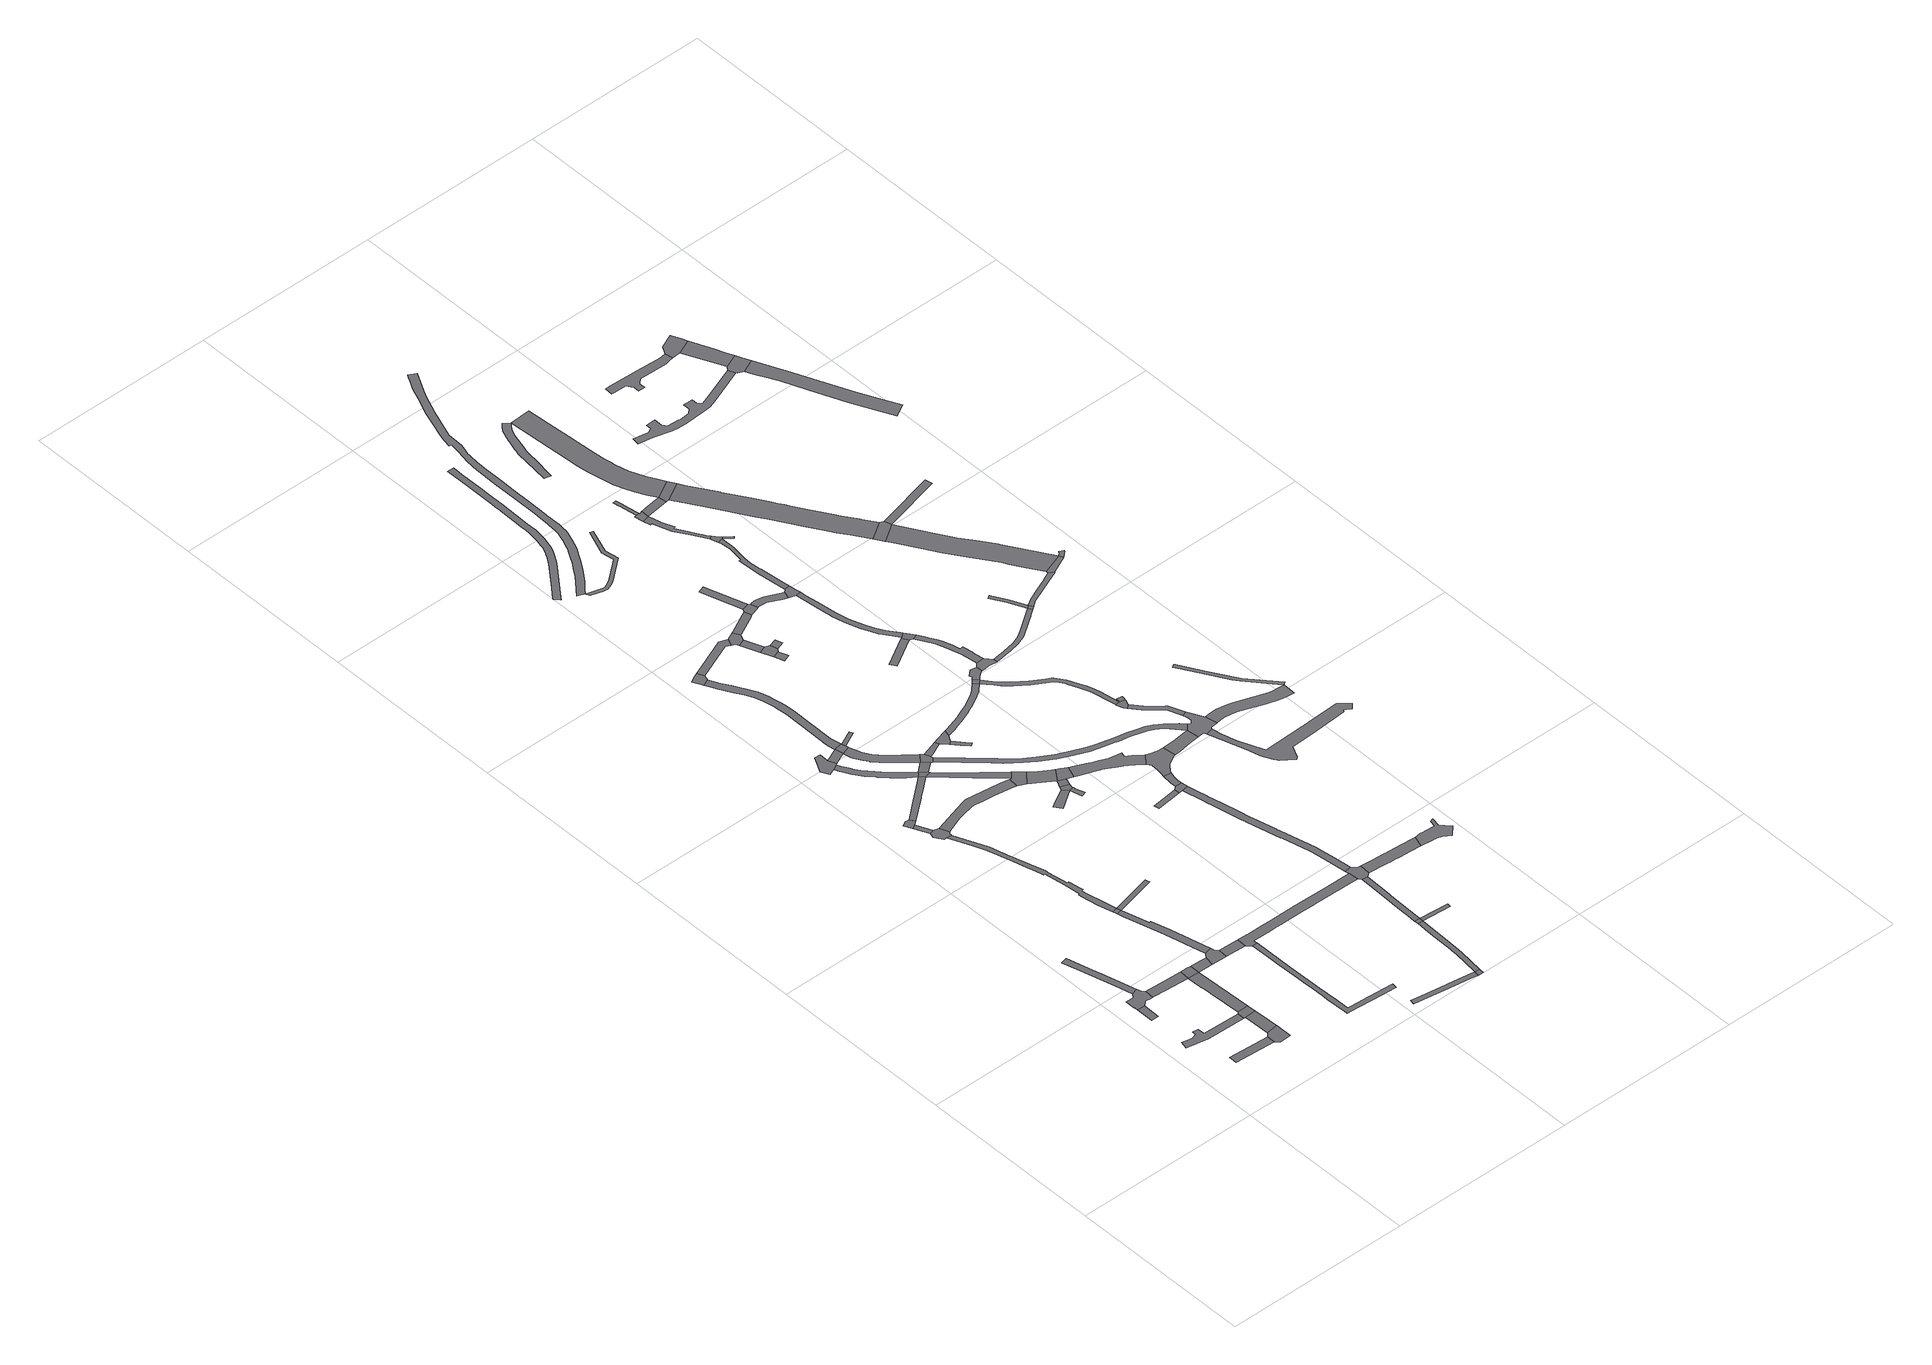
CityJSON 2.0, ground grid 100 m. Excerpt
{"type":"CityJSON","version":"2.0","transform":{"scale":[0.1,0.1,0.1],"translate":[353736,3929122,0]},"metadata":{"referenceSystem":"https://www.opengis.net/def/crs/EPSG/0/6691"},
"CityObjects":{
"road1":{"type":"Road","geometry":[{"type":"MultiSurface","lod":"1","boundaries":[[[0,1,2,3]]]}]},
"road2":{"type":"Road","attributes":{"RoadStructureAttribute.sectionType":"1"},"geometry":[{"type":"MultiSurface","lod":"1","boundaries":[[[4,5,6,7]]]}]},
"road3":{"type":"Road","attributes":{"RoadStructureAttribute.sectionType":"1"},"geometry":[{"type":"MultiSurface","lod":"1","boundaries":[[[8,9,10,11,12,13,14,15,16,17,18]]]}]},
"road4":{"type":"Road","geometry":[{"type":"MultiSurface","lod":"1","boundaries":[[[2,19,20,21,22,23,24,25,26,27,28,29,30,31,32,3]]]}]},
"road5":{"type":"Road","attributes":{"RoadStructureAttribute.sectionType":"1"},"geometry":[{"type":"MultiSurface","lod":"1","boundaries":[[[25,33,34,35,36,37,38,39,26]]]}]},
"road6":{"type":"Road","geometry":[{"type":"MultiSurface","lod":"1","boundaries":[[[6,40,41,42,43,7]]]}]},
"road7":{"type":"Road","attributes":{"RoadStructureAttribute.sectionType":"1"},"geometry":[{"type":"MultiSurface","lod":"1","boundaries":[[[44,45,23,22,46,47,48]]]}]},
"road8":{"type":"Road","attributes":{"RoadStructureAttribute.sectionType":"1"},"geometry":[{"type":"MultiSurface","lod":"1","boundaries":[[[43,42,49,50,51,52]]]}]},
"road9":{"type":"Road","geometry":[{"type":"MultiSurface","lod":"1","boundaries":[[[51,53,54,8,18,52]]]}]},
"road10":{"type":"Road","attributes":{"RoadStructureAttribute.sectionType":"1"},"geometry":[{"type":"MultiSurface","lod":"1","boundaries":[[[48,55,56,57,58,54,53,59]]]}]},
"road11":{"type":"Road","geometry":[{"type":"MultiSurface","lod":"1","boundaries":[[[48,59,60,61,44]]]}]},
"road12":{"type":"Road","attributes":{"RoadStructureAttribute.sectionType":"1"},"geometry":[{"type":"MultiSurface","lod":"1","boundaries":[[[62,63,64,60,59]]]}]},
"road13":{"type":"Road","geometry":[{"type":"MultiSurface","lod":"1","boundaries":[[[65,66,67,68,63,62,69,70]]]}]},
"road14":{"type":"Road","attributes":{"RoadStructureAttribute.sectionType":"1"},"geometry":[{"type":"MultiSurface","lod":"1","boundaries":[[[71,72,73,68,67,74,75,76,77,78]]]}]},
"road15":{"type":"Road","geometry":[{"type":"MultiSurface","lod":"1","boundaries":[[[79,80,71,78]]]}]},
"road16":{"type":"Road","geometry":[{"type":"MultiSurface","lod":"1","boundaries":[[[81,82,83,84,85,86,87]]]}]},
"road17":{"type":"Road","attributes":{"RoadStructureAttribute.sectionType":"1"},"geometry":[{"type":"MultiSurface","lod":"1","boundaries":[[[86,85,88,89,90]]]}]},
"road18":{"type":"Road","attributes":{"RoadStructureAttribute.sectionType":"1"},"geometry":[{"type":"MultiSurface","lod":"1","boundaries":[[[91,92,93,94,95,96,97,98,99,100,101,102,103,104,105,106,107,80,79,108,109,110,111,112,113,114,115,116,117,118,119,120,121,122,123,124,125,126,127,128]]]}]},
"road19":{"type":"Road","geometry":[{"type":"MultiSurface","lod":"1","boundaries":[[[128,127,129,130,131,132,133,90,89,134,135]]]}]},
"road20":{"type":"Road","geometry":[{"type":"MultiSurface","lod":"1","boundaries":[[[136,137,138,65,70]]]}]},
"road21":{"type":"Road","geometry":[{"type":"MultiSurface","lod":"1","boundaries":[[[139,140,79,78]]]}]},
"road22":{"type":"Road","geometry":[{"type":"MultiSurface","lod":"1","boundaries":[[[141,142,143,144,145,146,147,148,149,150]]]}]},
"road23":{"type":"Road","attributes":{"RoadStructureAttribute.sectionType":"1"},"geometry":[{"type":"MultiSurface","lod":"1","boundaries":[[[151,152,153,154,155,156,157,158,159,160,161,162,163,164,165,166,167,168,169,170,171,172,173]]]}]},
"road24":{"type":"Road","attributes":{"RoadStructureAttribute.sectionType":"1"},"geometry":[{"type":"MultiSurface","lod":"1","boundaries":[[[150,149,174,175]]]}]},
"road25":{"type":"Road","attributes":{"RoadStructureAttribute.sectionType":"1"},"geometry":[{"type":"MultiSurface","lod":"1","boundaries":[[[176,177,178,179,180,181,182,183,184,185,186,187,188,147,146,189,190,191,192,193,194,195,196,197,198,199,200,201]]]}]},
"road26":{"type":"Road","attributes":{"RoadStructureAttribute.sectionType":"1"},"geometry":[{"type":"MultiSurface","lod":"1","boundaries":[[[202,203,204,205,206,207,208,209,210,211,212,213,214,215,216,217,218,133,132]]]}]},
"road27":{"type":"Road","geometry":[{"type":"MultiSurface","lod":"1","boundaries":[[[219,220,221,222,175,174,223]]]}]},
"road28":{"type":"Road","attributes":{"RoadStructureAttribute.sectionType":"1"},"geometry":[{"type":"MultiSurface","lod":"1","boundaries":[[[224,225,226,227,228,201,229,230,231,232,233,81,87,234,235,236,228,237,238,239]]]}]},
"road29":{"type":"Road","attributes":{"RoadStructureAttribute.sectionType":"1"},"geometry":[{"type":"MultiSurface","lod":"1","boundaries":[[[240,241,242,243,244,245,246,247,248,249,250]]]}]},
"road30":{"type":"Road","attributes":{"RoadStructureAttribute.sectionType":"1"},"geometry":[{"type":"MultiSurface","lod":"1","boundaries":[[[222,251,252,253,254,255,256,257,258,259,260,261,262,263,264,265,266,267,268,269,270,271,272,273,274,275,276,277,278,175]]]}]},
"road31":{"type":"Road","geometry":[{"type":"MultiSurface","lod":"1","boundaries":[[[176,201,228,227,279,280,281]]]}]},
"road32":{"type":"Road","attributes":{"RoadStructureAttribute.sectionType":"1"},"geometry":[{"type":"MultiSurface","lod":"1","boundaries":[[[282,283,284,285,286,287,288,289,290,291,292,293,294,295,296,297,298,299,300,223,174]]]}]},
"road33":{"type":"Road","geometry":[{"type":"MultiSurface","lod":"1","boundaries":[[[263,301,302,303,304,305,306,264]]]}]},
"road34":{"type":"Road","geometry":[{"type":"MultiSurface","lod":"1","boundaries":[[[220,307,308,221]]]}]},
"road35":{"type":"Road","attributes":{"RoadStructureAttribute.sectionType":"1"},"geometry":[{"type":"MultiSurface","lod":"1","boundaries":[[[309,292,176,281]]]}]},
"road36":{"type":"Road","attributes":{"RoadStructureAttribute.sectionType":"1"},"geometry":[{"type":"MultiSurface","lod":"1","boundaries":[[[310,311,312,313,314,315,316,317,318,137,136,151,173,319,320,321,322,323,324,325,326,327]]]}]},
"road37":{"type":"Road","geometry":[{"type":"MultiSurface","lod":"1","boundaries":[[[328,293,292,309,329,330,331,332,333]]]}]},
"road38":{"type":"Road","geometry":[{"type":"MultiSurface","lod":"1","boundaries":[[[249,334,335,250]]]}]},
"road39":{"type":"Road","attributes":{"RoadStructureAttribute.sectionType":"1"},"geometry":[{"type":"MultiSurface","lod":"1","boundaries":[[[336,337,338,328,333]]]}]},
"road40":{"type":"Road","attributes":{"RoadStructureAttribute.sectionType":"1"},"geometry":[{"type":"MultiSurface","lod":"1","boundaries":[[[339,340,341,342,302,301,343,344]]]}]},
"road41":{"type":"Road","geometry":[{"type":"MultiSurface","lod":"1","boundaries":[[[345,346,347,348,349,350,351,352,348,353]]]}]},
"road42":{"type":"Road","geometry":[{"type":"MultiSurface","lod":"1","boundaries":[[[238,213,212,354,355,356,239]]]}]},
"road43":{"type":"Road","geometry":[{"type":"MultiSurface","lod":"1","boundaries":[[[357,338,337,358,359,360,361]]]}]},
"road44":{"type":"Road","geometry":[{"type":"MultiSurface","lod":"1","boundaries":[[[348,352,362,363,364,353]]]}]},
"road45":{"type":"Road","attributes":{"RoadStructureAttribute.sectionType":"1"},"geometry":[{"type":"MultiSurface","lod":"1","boundaries":[[[365,366,367,368,356,355,369,370]]]}]},
"road46":{"type":"Road","geometry":[{"type":"MultiSurface","lod":"1","boundaries":[[[371,372,373,374,359,358]]]}]},
"road47":{"type":"Road","geometry":[{"type":"MultiSurface","lod":"1","boundaries":[[[375,370,364,363]]]}]},
"road48":{"type":"Road","geometry":[{"type":"MultiSurface","lod":"1","boundaries":[[[376,377,378,379]]]}]},
"road49":{"type":"Road","attributes":{"RoadStructureAttribute.sectionType":"1"},"geometry":[{"type":"MultiSurface","lod":"1","boundaries":[[[380,381,382,383,384,385,250,335,386,387,388,376,389,390,377,376,379]]]}]},
"road50":{"type":"Road","geometry":[{"type":"MultiSurface","lod":"1","boundaries":[[[391,365,370,375,392,393]]]}]},
"road51":{"type":"Road","geometry":[{"type":"MultiSurface","lod":"1","boundaries":[[[394,395,396,397,398,339,344]]]}]},
"road52":{"type":"Road","attributes":{"RoadStructureAttribute.sectionType":"1"},"geometry":[{"type":"MultiSurface","lod":"1","boundaries":[[[399,400,396,395]]]}]},
"road53":{"type":"Road","attributes":{"RoadStructureAttribute.sectionType":"1"},"geometry":[{"type":"MultiSurface","lod":"1","boundaries":[[[401,402,403,404]]]}]},
"road54":{"type":"Road","geometry":[{"type":"MultiSurface","lod":"1","boundaries":[[[403,405,406,407,408,400,399,404]]]}]},
"road55":{"type":"Road","attributes":{"RoadStructureAttribute.sectionType":"1"},"geometry":[{"type":"MultiSurface","lod":"1","boundaries":[[[409,410,411,412,413,378,377,414,415,416]]]}]},
"road56":{"type":"Road","attributes":{"RoadStructureAttribute.sectionType":"1"},"geometry":[{"type":"MultiSurface","lod":"1","boundaries":[[[417,418,419,420,421,422,423,424,425,426,427,428,429,430,431,432,433,434,435,436,437,438,439,440,441,442,443,444,445,446,447,448,449,450,451,452,453,454]]]}]},
"road57":{"type":"Road","geometry":[{"type":"MultiSurface","lod":"1","boundaries":[[[406,455,456,407]]]}]},
"road58":{"type":"Road","geometry":[{"type":"MultiSurface","lod":"1","boundaries":[[[457,458,459,460]]]}]},
"road59":{"type":"Road","attributes":{"RoadStructureAttribute.sectionType":"1"},"geometry":[{"type":"MultiSurface","lod":"1","boundaries":[[[461,462,463,464,465,466,467,468,469,470,471,472,473,474,475,476,477,478,479,480,481,482]]]}]},
"road60":{"type":"Road","attributes":{"RoadStructureAttribute.sectionType":"1"},"geometry":[{"type":"MultiSurface","lod":"1","boundaries":[[[483,398,397,484,485,486,487]]]}]},
"road61":{"type":"Road","geometry":[{"type":"MultiSurface","lod":"1","boundaries":[[[409,416,488,489,490,491,492,310,327]]]}]},
"road62":{"type":"Road","attributes":{"RoadStructureAttribute.sectionType":"1"},"geometry":[{"type":"MultiSurface","lod":"1","boundaries":[[[360,493,494,495,496,497,498,499,500,501,502,503,504,505,506,507,508,509,510,511,512,513,361]]]}]},
"road63":{"type":"Road","attributes":{"RoadStructureAttribute.sectionType":"1"},"geometry":[{"type":"MultiSurface","lod":"1","boundaries":[[[392,514,515,516,517,518,519,520,521,522,523,524,525,526,527,528,529,530,531,532,533,534,535,536,393]]]}]},
"road64":{"type":"Road","attributes":{"RoadStructureAttribute.sectionType":"1"},"geometry":[{"type":"MultiSurface","lod":"1","boundaries":[[[537,538,539,540,541,542,543,544,545,546,547,548,549,550,551,552,553,554,492,491,555,556,557,558,559,560,561,562,563,564,565,566,567,568,569,570,571,572,573]]]}]},
"road65":{"type":"Road","attributes":{"RoadStructureAttribute.sectionType":"1"},"geometry":[{"type":"MultiSurface","lod":"1","boundaries":[[[574,575,576,577,578,579,580,581,582,583,584,585,586,587,588,589,590,591,592,331,330,593,594,595,596,597,598,599,600,601,602,603,604,605,606,607,608,609,610]]]}]},
"road66":{"type":"Road","geometry":[{"type":"MultiSurface","lod":"1","boundaries":[[[611,612,460,459,537,573]]]}]},
"road67":{"type":"Road","geometry":[{"type":"MultiSurface","lod":"1","boundaries":[[[486,613,614,615,616,617,618,487]]]}]},
"road68":{"type":"Road","attributes":{"RoadStructureAttribute.sectionType":"1"},"geometry":[{"type":"MultiSurface","lod":"1","boundaries":[[[619,620,621,622,618,617]]]}]},
"road69":{"type":"Road","attributes":{"RoadStructureAttribute.sectionType":"1"},"geometry":[{"type":"MultiSurface","lod":"1","boundaries":[[[623,624,625,612,611,626,627,628,629]]]}]},
"road70":{"type":"Road","attributes":{"RoadStructureAttribute.sectionType":"1"},"geometry":[{"type":"MultiSurface","lod":"1","boundaries":[[[630,631,632,633,634,635,636,637,638,639,640,641,489,488]]]}]},
"road71":{"type":"Road","geometry":[{"type":"MultiSurface","lod":"1","boundaries":[[[642,643,644,645,646,647,648,649,650,651,652,653,526,525,654,655,656,657,658,623,629]]]}]},
"road72":{"type":"Road","attributes":{"RoadStructureAttribute.sectionType":"1"},"geometry":[{"type":"MultiSurface","lod":"1","boundaries":[[[659,660,661,662,663,664,665,666,667,668,669,670,671,672,616,615]]]}]},
"road73":{"type":"Road","geometry":[{"type":"MultiSurface","lod":"1","boundaries":[[[673,674,675,676]]]}]},
"road74":{"type":"Road","geometry":[{"type":"MultiSurface","lod":"1","boundaries":[[[504,503,677,678]]]}]},
"road75":{"type":"Road","attributes":{"RoadStructureAttribute.sectionType":"1"},"geometry":[{"type":"MultiSurface","lod":"1","boundaries":[[[679,680,681,682,683,684,685,686,687,688,689,690,691,692,693,694,695,696,697,698,699,700,701,702,703,704,705,706,707,708,709,710,711,712,713,714,715,716,717,718,719,720,721,722,723,724,725,726,727,728,729,730,731,732,733,734,735,736,737,738,739,740,741,742,743,744,745,746,747,748,749,750,751,481]]]}]},
"road76":{"type":"Road","attributes":{"RoadStructureAttribute.sectionType":"1"},"geometry":[{"type":"MultiSurface","lod":"1","boundaries":[[[677,752,753,754,755,756,757,758,678]]]}]},
"road77":{"type":"Road","geometry":[{"type":"MultiSurface","lod":"1","boundaries":[[[759,760,761,762,763,664,663,764,765,766]]]}]},
"road78":{"type":"Road","attributes":{"RoadStructureAttribute.sectionType":"1"},"geometry":[{"type":"MultiSurface","lod":"1","boundaries":[[[765,767,768,769,770,771,772,773,774,775,776,777,778,779,780,781,782,783,784,785,786,787,766]]]}]},
"road79":{"type":"Road","geometry":[{"type":"MultiSurface","lod":"1","boundaries":[[[675,788,789,790,778,777,676]]]}]},
"road80":{"type":"Road","attributes":{"RoadStructureAttribute.sectionType":"1"},"geometry":[{"type":"MultiSurface","lod":"1","boundaries":[[[503,791,792,793,794,795,796,797,798,799,800,801,802,803,804,805,806,807,808,809,810,811,812,813,814,815,816,817,818,819,820,821,822,677]]]}]},
"road81":{"type":"Road","attributes":{"RoadStructureAttribute.sectionType":"1"},"geometry":[{"type":"MultiSurface","lod":"1","boundaries":[[[823,824,825,826,827,828,829,830,831,832,833,834,789,788,835,836,837,838,839,840]]]}]},
"road82":{"type":"Road","geometry":[{"type":"MultiSurface","lod":"1","boundaries":[[[841,842,843,844,823,840,755,754]]]}]},
"road83":{"type":"Road","attributes":{"RoadStructureAttribute.sectionType":"1"},"geometry":[{"type":"MultiSurface","lod":"1","boundaries":[[[845,846,847,651,650,848,849,850,851,852,609]]]}]},
"road84":{"type":"Road","attributes":{"RoadStructureAttribute.sectionType":"1"},"geometry":[{"type":"MultiSurface","lod":"1","boundaries":[[[853,854,855,856,857,858,859,860,763,762,861,862,863,864,865,866,867,868]]]}]},
"road85":{"type":"Road","geometry":[{"type":"MultiSurface","lod":"1","boundaries":[[[869,870,871,872,873,874,875]]]}]},
"road86":{"type":"Road","attributes":{"RoadStructureAttribute.sectionType":"1"},"geometry":[{"type":"MultiSurface","lod":"1","boundaries":[[[872,876,877,878,879,880,881,873]]]}]},
"road87":{"type":"Road","attributes":{"RoadStructureAttribute.sectionType":"1"},"geometry":[{"type":"MultiSurface","lod":"1","boundaries":[[[882,883,884,885,886,887,888,889,890,891,892,893,894,895,896,897,898,899,869,875]]]}]},
"road88":{"type":"Road","geometry":[{"type":"MultiSurface","lod":"1","boundaries":[[[900,901,902,903,904,905,906,907,908,909,910,636,635,911,912,913,914,915,916,917,918,919,920,921]]]}]},
"road89":{"type":"Road","geometry":[{"type":"MultiSurface","lod":"1","boundaries":[[[922,923,924,925,806,805,926,927,928,929]]]}]},
"road90":{"type":"Road","geometry":[{"type":"MultiSurface","lod":"1","boundaries":[[[868,930,931,932,891,890,933,934,853]]]}]},
"road91":{"type":"Road","geometry":[{"type":"MultiSurface","lod":"1","boundaries":[[[925,935,936,937,938,939,806]]]}]},
"road92":{"type":"Road","attributes":{"RoadStructureAttribute.sectionType":"1"},"geometry":[{"type":"MultiSurface","lod":"1","boundaries":[[[940,941,942,930,868]]]}]},
"road93":{"type":"Road","attributes":{"RoadStructureAttribute.sectionType":"1"},"geometry":[{"type":"MultiSurface","lod":"1","boundaries":[[[943,944,945,870,869,946,947]]]}]},
"road94":{"type":"Road","attributes":{"RoadStructureAttribute.sectionType":"1"},"geometry":[{"type":"MultiSurface","lod":"1","boundaries":[[[928,948,949,950,951,952,953,954,955,956,957,929]]]}]},
"road95":{"type":"Road","geometry":[{"type":"MultiSurface","lod":"1","boundaries":[[[609,852,958,959,960,961,962,963,952,951,964,965,966,610]]]}]},
"road96":{"type":"Road","attributes":{"function":"3","RoadStructureAttribute.sectionType":"1"},"geometry":[{"type":"MultiSurface","lod":"1","boundaries":[[[967,968,969,970,971,972,973,974,975,976,977,978,979,980,981,982,983,984,985,986,987,988,989,990,991,992,993,994,995,996,997,998,943,999,1000,1001,1002,1003,1004,1005,1006,1007,1008,1009,1010,1011,1012,1013,1014,987]]]}]},
"road97":{"type":"Road","attributes":{"RoadStructureAttribute.sectionType":"1"},"geometry":[{"type":"MultiSurface","lod":"1","boundaries":[[[1015,1016,1017,1018,1019,1020,1021,1022,844,843,1023,1024,1025,1026,1027,1028,1029,1030,1031,1032,1033]]]}]},
"road98":{"type":"Road","geometry":[{"type":"MultiSurface","lod":"1","boundaries":[[[1034,999,943,947,1035]]]}]},
"road99":{"type":"Road","attributes":{"RoadStructureAttribute.sectionType":"1"},"geometry":[{"type":"MultiSurface","lod":"1","boundaries":[[[1036,1037,1038,1039,1040,1041,1042,1043,960,959,1044,1045,1046,1047,1048,1049,1050,1051,1052,1053,1054,1055,1056,1057,1058,1059,1060,1061,1062,1063,1064,1065]]]}]},
"road100":{"type":"Road","attributes":{"RoadStructureAttribute.sectionType":"1"},"geometry":[{"type":"MultiSurface","lod":"1","boundaries":[[[1066,1067,1068,1069,1070,1071,1072,1073,1074,1075,963,962,1076,1077,1078,1079,1080,1081,1082,1083,1084,1085,1086,1087]]]}]},
"road101":{"type":"Road","attributes":{"function":"3","RoadStructureAttribute.sectionType":"1"},"geometry":[{"type":"MultiSurface","lod":"1","boundaries":[[[1088,1089,1090,1091,1092,1093,1094,1095,1096,1097,1098,1099,1100,1101,1102,1103,1104,1105,1106,1107,1108,1109,1110,1111,1112,1034,1035]]]}]},
"road102":{"type":"Road","geometry":[{"type":"MultiSurface","lod":"1","boundaries":[[[1113,1114,1115,1116,1117,1118,1015,1119]]]}]},
"road103":{"type":"Road","geometry":[{"type":"MultiSurface","lod":"1","boundaries":[[[1120,1119,1015,1033]]]}]},
"road104":{"type":"Road","attributes":{"RoadStructureAttribute.sectionType":"1"},"geometry":[{"type":"MultiSurface","lod":"1","boundaries":[[[1121,1122,1123,1124,1125,1126,1127,1128,1129,1130,1131,1132,1133,1134,1135,1087,1136]]]}]},
"road105":{"type":"Road","geometry":[{"type":"MultiSurface","lod":"1","boundaries":[[[1137,1138,1098,1097,1139]]]}]},
"road106":{"type":"Road","attributes":{"RoadStructureAttribute.sectionType":"1"},"geometry":[{"type":"MultiSurface","lod":"1","boundaries":[[[1140,1141,1142,1143,1144,1119,1120,1145,1146,1147,1148,1149,1150,1151]]]}]},
"road107":{"type":"Road","attributes":{"function":"3","RoadStructureAttribute.sectionType":"1"},"geometry":[{"type":"MultiSurface","lod":"1","boundaries":[[[1152,1153,1154,1155,1156,1157,1158,1159,1160,1161,1162,1163,1164,1165,1166,1167,1168,1169,1170,1171,1172,1173,1137,1139]]]}]},
"road108":{"type":"Road","geometry":[{"type":"MultiSurface","lod":"1","boundaries":[[[1163,1140,1151,1174,1164]]]}]},
"road109":{"type":"Road","attributes":{"RoadStructureAttribute.sectionType":"1"},"geometry":[{"type":"MultiSurface","lod":"1","boundaries":[[[1175,1176,1177,1178,1179,1180,1181,1182,1183,1138,1137]]]}]},
"road110":{"type":"Road","attributes":{"RoadStructureAttribute.sectionType":"1"},"geometry":[{"type":"MultiSurface","lod":"1","boundaries":[[[1184,1185,1186,1187,1188,1189,1190,1191,1192,1193,1194,1195,1196,1197,1198,1199,1200,1201,1202,1203,1204,1205,1206,1207,1208,1209,1210,1211,1212,1213,1214]]]}]},
"road111":{"type":"Road","attributes":{"RoadStructureAttribute.sectionType":"1"},"geometry":[{"type":"MultiSurface","lod":"1","boundaries":[[[1215,1216,1164,1174,1217,1218]]]}]},
"road112":{"type":"Road","attributes":{"RoadStructureAttribute.sectionType":"1"},"geometry":[{"type":"MultiSurface","lod":"1","boundaries":[[[1219,1220,1221,1222,1223,1224,1225,1226,1227,1228,1229,1230,1231,1232,1233,1234,1235,1236,1237,1238]]]}]},
"road113":{"type":"Road","geometry":[{"type":"MultiSurface","lod":"1","boundaries":[[[1239,1240,1241,1242,1238,1237,1243]]]}]},
"road114":{"type":"Road","attributes":{"RoadStructureAttribute.sectionType":"1"},"geometry":[{"type":"MultiSurface","lod":"1","boundaries":[[[1244,1245,1246,1247,1239,1243]]]}]},
"road115":{"type":"Road","geometry":[{"type":"MultiSurface","lod":"1","boundaries":[[[1184,1214,1248,1249,1250,1251,1252,1253,1245,1244]]]}]},
"road116":{"type":"Road","attributes":{"RoadStructureAttribute.sectionType":"1"},"geometry":[{"type":"MultiSurface","lod":"1","boundaries":[[[1251,1254,1255,1256,1257,1258,1259,1260,1261,1262,1263,1264,1265,1266,1267,1252]]]}]}
},
"vertices":[
[100,768,0],[140,767,0],[141,860,0],[101,860,0],
[194,348,0],[192,303,0],[412,290,0],[414,335,0],
[418,539,0],[216,544,0],[214,581,0],[186,587,0],[183,565,0],[154,556,0],[101,566,0],[93,527,0],[207,505,0],[212,504,0],[417,499,0],
[163,881,0],[174,880,0],[192,879,0],[208,878,0],[211,930,0],[196,946,0],[190,966,0],[156,957,0],[140,934,0],[112,935,0],[99,935,0],[98,883,0],[101,883,0],[101,875,0],
[147,1129,0],[143,1147,0],[129,1198,0],[94,1332,0],[60,1323,0],[81,1245,0],[133,1048,0],
[433,272,0],[494,273,0],[493,365,0],[431,355,0],
[414,920,0],[321,924,0],[216,877,0],[281,873,0],[411,865,0],
[493,370,0],[490,443,0],[487,502,0],[427,499,0],
[485,550,0],[426,547,0],
[415,781,0],[415,769,0],[418,721,0],[426,554,0],[472,863,0],
[474,917,0],[454,918,0],
[553,860,0],[562,912,0],[529,914,0],
[639,909,0],[625,922,0],[620,945,0],[581,936,0],[626,858,0],[636,858,0],
[465,1396,0],[472,1369,0],[529,1153,0],[568,1163,0],[542,1260,0],[532,1257,0],[532,1259,0],[494,1403,0],
[488,1428,0],[459,1421,0],
[194,2491,0],[183,2494,0],[175,2496,0],[148,2482,0],[168,2439,0],[190,2450,0],[211,2466,0],
[188,2396,0],[204,2361,0],[228,2368,0],
[289,2170,0],[309,2121,0],[312,2113,0],[331,2052,0],[336,2034,0],[354,1971,0],[374,1897,0],[381,1871,0],[393,1830,0],[395,1814,0],[402,1814,0],[419,1700,0],[431,1611,0],[421,1609,0],[422,1602,0],[424,1594,0],[440,1498,0],[480,1466,0],[472,1504,0],[453,1594,0],[449,1614,0],[449,1620,0],[460,1621,0],[458,1635,0],[448,1704,0],[438,1703,0],[421,1814,0],[420,1820,0],[419,1830,0],[406,1877,0],[388,1938,0],[364,2024,0],[361,2033,0],[353,2064,0],[342,2103,0],[336,2122,0],[266,2286,0],[238,2288,0],
[266,2294,0],[268,2301,0],[271,2307,0],[275,2311,0],[256,2361,0],[196,2334,0],[224,2291,0],
[747,854,0],[748,905,0],[702,907,0],
[717,1458,0],[711,1483,0],
[189,3035,0],[190,3083,0],[159,3084,0],[115,2999,0],[135,2955,0],[170,2971,0],[198,2985,0],[198,2986,0],[207,2990,0],[188,3030,0],
[771,830,0],[772,738,0],[774,639,0],[775,619,0],[776,555,0],[778,473,0],[779,433,0],[780,361,0],[780,340,0],[783,227,0],[783,210,0],[839,207,0],[934,201,0],[1063,192,0],[1065,219,0],[932,228,0],[826,235,0],[810,236,0],[809,274,0],[808,310,0],[805,422,0],[801,614,0],[798,831,0],
[274,3020,0],[264,3064,0],
[439,2700,0],[417,2718,0],[398,2736,0],[357,2774,0],[345,2785,0],[315,2816,0],[303,2829,0],[295,2837,0],[274,2861,0],[255,2886,0],[239,2909,0],[227,2932,0],[209,2962,0],[172,2963,0],[175,2950,0],[195,2914,0],[208,2890,0],[226,2865,0],[243,2843,0],[246,2838,0],[277,2804,0],[282,2798,0],[320,2759,0],[371,2711,0],[373,2710,0],[417,2676,0],
[285,2315,0],[370,2347,0],[395,2353,0],[460,2368,0],[480,2369,0],[483,2369,0],[484,2368,0],[522,2363,0],[589,2354,0],[654,2344,0],[705,2336,0],[712,2390,0],[664,2399,0],[654,2400,0],[475,2423,0],[456,2418,0],[406,2404,0],
[317,3038,0],[314,3050,0],[310,3070,0],[309,3075,0],[317,3036,0],
[643,2513,0],[520,2622,0],[500,2641,0],[477,2663,0],[442,2655,0],[386,2650,0],[340,2612,0],[318,2594,0],[315,2592,0],[307,2585,0],[333,2566,0],[338,2569,0],[393,2615,0],[596,2507,0],[720,2389,0],[748,2421,0],
[1379,33,0],[1279,48,0],[1214,58,0],[1108,74,0],[1051,82,0],[1045,56,0],[1100,47,0],[1210,31,0],[1375,6,0],[1391,3,0],[1395,31,0],
[296,3134,0],[299,3385,0],[297,3433,0],[293,3469,0],[287,3498,0],[280,3534,0],[265,3583,0],[244,3627,0],[219,3670,0],[205,3695,0],[179,3741,0],[160,3780,0],[153,3795,0],[117,3778,0],[129,3752,0],[144,3722,0],[184,3650,0],[209,3608,0],[227,3568,0],[241,3524,0],[248,3490,0],[254,3463,0],[257,3430,0],[259,3384,0],[256,3143,0],[256,3133,0],[258,3097,0],[262,3072,0],
[479,2664,0],[477,2666,0],[472,2670,0],
[274,3006,0],[281,2978,0],[286,2965,0],[308,2924,0],[325,2900,0],[326,2898,0],[353,2866,0],[359,2861,0],[404,2819,0],[421,2805,0],[490,2744,0],[524,2785,0],[461,2835,0],[412,2877,0],[384,2908,0],[362,2932,0],[345,2959,0],[341,2970,0],[329,3003,0],
[162,3823,0],[146,3860,0],[125,3851,0],[90,3833,0],[93,3826,0],[110,3791,0],
[399,3092,0],[390,3108,0],
[523,2712,0],
[1417,897,0],[1274,899,0],[1129,901,0],[1116,901,0],[1094,901,0],[953,902,0],[896,903,0],[807,903,0],[805,903,0],[797,853,0],[899,851,0],[922,851,0],[963,851,0],[1087,849,0],[1149,848,0],[1154,848,0],[1168,848,0],[1420,844,0],
[539,2772,0],[530,2707,0],[532,2708,0],[552,2730,0],[546,2736,0],[554,2740,0],
[1419,2,0],[1422,27,0],
[576,2750,0],[635,2777,0],[629,2799,0],
[403,3932,0],[361,3950,0],[194,3880,0],[170,3870,0],[361,3907,0],[387,3895,0],
[747,2130,0],[732,2121,0],[758,2083,0],[860,2153,0],[879,2088,0],[902,2096,0],[888,2143,0],[885,2157,0],[836,2182,0],
[726,2327,0],[747,2316,0],[799,2376,0],
[649,2805,0],[668,2742,0],[687,2759,0],[702,2788,0],[714,2824,0],
[884,2165,0],[887,2182,0],[844,2200,0],
[907,2301,0],[883,2316,0],[878,2320,0],[824,2354,0],[820,2266,0],[861,2238,0],
[701,2705,0],[733,2671,0],[750,2682,0],[743,2690,0],
[902,2220,0],
[1450,441,0],[1450,461,0],[1422,462,0],[1422,441,0],
[1420,392,0],[1418,334,0],[1415,231,0],[1413,185,0],[1413,171,0],[1395,32,0],[1439,167,0],[1441,209,0],[1443,268,0],[1606,430,0],[1608,449,0],
[930,2288,0],[936,2208,0],[959,2270,0],
[406,3887,0],[413,3869,0],[450,3884,0],[464,3917,0],[446,3953,0],
[451,3772,0],[488,3786,0],
[496,3656,0],[533,3671,0],[514,3720,0],[477,3706,0],
[523,3734,0],[525,3737,0],[515,3776,0],[510,3778,0],
[1435,828,0],[1428,636,0],[1428,619,0],[1426,580,0],[1423,492,0],[1458,660,0],[1458,675,0],[1463,823,0],
[35,4647,0],[173,4828,0],[198,4868,0],[214,4894,0],[223,4916,0],[231,4938,0],[237,4960,0],[244,4986,0],[249,5020,0],[254,5056,0],[254,5088,0],[254,5113,0],[259,5289,0],[258,5362,0],[258,5445,0],[257,5555,0],[259,5611,0],[225,5612,0],[225,5474,0],[224,5315,0],[224,5289,0],[224,5273,0],[219,5114,0],[219,5082,0],[219,5058,0],[214,5025,0],[210,4993,0],[203,4969,0],[198,4949,0],[190,4929,0],[182,4910,0],[179,4905,0],[168,4886,0],[144,4848,0],[66,4745,0],[7,4669,0],[0,4658,0],[25,4634,0],
[567,3750,0],[556,3788,0],
[1073,1821,0],[1077,1793,0],[1215,1809,0],[1212,1837,0],
[203,4549,0],[208,4548,0],[220,4547,0],[227,4546,0],[249,4552,0],[254,4555,0],[277,4567,0],[369,4640,0],[403,4667,0],[391,4741,0],[439,4875,0],[422,4881,0],[372,4743,0],[383,4675,0],[359,4656,0],[267,4583,0],[241,4569,0],[226,4564,0],[212,4566,0],[148,4585,0],[132,4590,0],[142,4567,0],
[456,3958,0],[468,3919,0],[580,3975,0],[590,3982,0],[578,4020,0],
[1487,841,0],[1491,899,0],[1473,900,0],[1450,923,0],[1414,919,0],
[750,2801,0],[774,2809,0],[826,2827,0],[832,2830,0],[863,2842,0],[892,2855,0],[908,2862,0],[915,2866,0],[975,2899,0],[1002,2918,0],[1040,2954,0],[1016,2977,0],[981,2942,0],[954,2922,0],[900,2893,0],[888,2886,0],[851,2870,0],[822,2859,0],[815,2856,0],[788,2846,0],[725,2827,0],
[1013,2178,0],[1019,2176,0],[1037,2169,0],[1056,2162,0],[1061,2159,0],[1112,2133,0],[1116,2131,0],[1141,2116,0],[1150,2110,0],[1184,2088,0],[1193,2081,0],[1231,2051,0],[1271,2101,0],[1230,2136,0],[1227,2139,0],[1195,2156,0],[1202,2181,0],[1134,2194,0],[1095,2212,0],[1094,2212,0],[1063,2224,0],[1037,2235,0],[989,2256,0],
[1237,1812,0],[1239,1797,0],[1258,1707,0],[1261,1689,0],[1264,1676,0],[1270,1646,0],[1273,1630,0],[1301,1493,0],[1305,1476,0],[1306,1472,0],[1307,1465,0],[1308,1464,0],[1344,1310,0],[1351,1281,0],[1352,1277,0],[1387,1128,0],[1390,1118,0],[1398,1050,0],[1439,1017,0],[1430,1096,0],[1426,1125,0],[1416,1165,0],[1380,1317,0],[1375,1336,0],[1375,1338,0],[1344,1465,0],[1344,1468,0],[1342,1478,0],[1341,1479,0],[1331,1531,0],[1326,1553,0],[1299,1683,0],[1296,1697,0],[1292,1716,0],[1282,1767,0],[1274,1804,0],[1272,1816,0],
[1549,2128,0],[1527,2154,0],[1473,2198,0],[1433,2223,0],[1399,2241,0],[1360,2253,0],[1359,2254,0],[1312,2266,0],[1252,2278,0],[1210,2289,0],[1155,2303,0],[1115,2314,0],[1043,2345,0],[975,2376,0],[902,2418,0],[849,2455,0],[782,2511,0],[767,2525,0],[763,2529,0],[725,2524,0],[762,2489,0],[831,2431,0],[886,2393,0],[961,2349,0],[1031,2317,0],[1105,2286,0],[1147,2274,0],[1226,2254,0],[1245,2249,0],[1305,2237,0],[1328,2231,0],[1351,2225,0],[1387,2213,0],[1418,2197,0],[1455,2174,0],[1523,2096,0],[1550,2127,0],
[1268,1851,0],[1231,1852,0],
[595,3983,0],[606,3987,0],[648,4001,0],[635,4039,0],[627,4045,0],[588,4037,0],
[621,4066,0],[557,4268,0],[519,4256,0],[569,4098,0],
[1238,1938,0],[1230,1882,0],[1231,1856,0],[1267,1857,0],[1267,1880,0],[1269,1907,0],[1278,1932,0],
[1584,832,0],[1614,830,0],[1628,829,0],[1658,826,0],[1726,821,0],[1780,816,0],[1801,876,0],[1717,883,0],[1628,889,0],[1625,889,0],[1578,893,0],[1574,893,0],
[1281,1942,0],[1292,1957,0],[1297,1964,0],[1306,1974,0],[1309,1977,0],[1321,1986,0],[1322,1986,0],[1359,2007,0],[1372,2009,0],[1363,2079,0],[1331,2083,0],[1296,2091,0],[1235,2048,0],[1247,2027,0],[1248,2023,0],[1245,1988,0],[1242,1961,0],
[653,4003,0],[675,4003,0],[697,3998,0],[765,3967,0],[789,3958,0],[803,3996,0],[780,4004,0],[720,4031,0],[711,4036,0],[704,4037,0],[679,4044,0],[662,4043,0],[658,4043,0],[647,4043,0],
[825,3322,0],[845,3290,0],[1002,3383,0],[983,3415,0],
[1058,2972,0],[1033,2995,0],
[153,4616,0],[183,4651,0],[210,4685,0],[232,4718,0],[262,4764,0],[283,4800,0],[307,4841,0],[320,4870,0],[332,4901,0],[342,4928,0],[344,4936,0],[347,4946,0],[352,4964,0],[354,4984,0],[357,5013,0],[357,5095,0],[357,5104,0],[358,5219,0],[360,5322,0],[362,5403,0],[362,5505,0],[362,5553,0],[364,5567,0],[369,5621,0],[370,5627,0],[371,5639,0],[380,5671,0],[388,5702,0],[389,5717,0],[392,5790,0],[427,5888,0],[446,5942,0],[476,6017,0],[490,6050,0],[496,6063,0],[505,6083,0],[565,6190,0],[526,6212,0],[519,6200,0],[500,6163,0],[480,6126,0],[454,6061,0],[412,5963,0],[387,5889,0],[362,5809,0],[352,5781,0],[344,5734,0],[357,5730,0],[349,5678,0],[335,5604,0],[328,5528,0],[328,5519,0],[325,5396,0],[325,5371,0],[325,5271,0],[324,5141,0],[323,5099,0],[322,5047,0],[318,5009,0],[317,4998,0],[313,4972,0],[304,4940,0],[295,4915,0],[283,4886,0],[271,4859,0],[268,4853,0],[248,4820,0],[228,4785,0],[199,4740,0],[178,4708,0],[152,4676,0],[122,4641,0],[94,4607,0],
[1073,2990,0],[1102,3009,0],[1106,3009,0],[1103,3042,0],[1070,3050,0],[1041,3022,0],[1048,3010,0],
[854,3955,0],[851,3978,0],[848,4009,0],[847,4012,0],[818,4009,0],[803,3953,0],[826,3945,0],[855,3949,0],
[827,3939,0],[848,3763,0],[849,3753,0],[851,3734,0],[867,3663,0],[892,3587,0],[917,3534,0],[930,3506,0],[942,3488,0],[982,3431,0],[990,3419,0],[1014,3438,0],[1007,3448,0],[967,3504,0],[955,3522,0],[942,3549,0],[920,3598,0],[894,3672,0],[880,3742,0],[867,3849,0],[858,3919,0],
[1021,3376,0],[1048,3387,0],[1031,3412,0],
[1084,2902,0],[1103,2879,0],[1115,2868,0],[1143,2842,0],[1205,2794,0],[1295,2741,0],[1312,2717,0],[1327,2695,0],[1331,2685,0],[1353,2631,0],[1372,2581,0],[1378,2565,0],[1385,2525,0],[1388,2512,0],[1399,2439,0],[1424,2443,0],[1413,2516,0],[1407,2547,0],[1406,2554,0],[1402,2571,0],[1398,2582,0],[1386,2619,0],[1379,2637,0],[1347,2710,0],[1313,2760,0],[1306,2764,0],[1285,2777,0],[1218,2816,0],[1157,2863,0],[1120,2897,0],[1118,2899,0],[1093,2929,0],
[1166,3068,0],[1160,3116,0],[1159,3133,0],[1152,3176,0],[1151,3181,0],[1149,3187,0],[1134,3185,0],[1124,3228,0],[1106,3279,0],[1094,3304,0],[1078,3334,0],[1066,3356,0],[1066,3301,0],[1073,3283,0],[1093,3219,0],[1112,3152,0],[1117,3127,0],[1124,3066,0],
[1131,3011,0],[1151,3013,0],[1198,3008,0],[1198,3032,0],
[1464,2089,0],[1444,2086,0],[1433,2085,0],[1404,2013,0],[1456,2021,0],[1488,2025,0],[1501,2026,0],[1531,2030,0],
[807,4441,0],[809,4435,0],[811,4428,0],[816,4374,0],[804,4292,0],[804,4287,0],[792,4287,0],[800,4166,0],[841,4063,0],[828,4182,0],[827,4191,0],[820,4246,0],[823,4288,0],[824,4292,0],[835,4372,0],[835,4449,0],
[690,4783,0],[690,4827,0],[674,4821,0],[673,4826,0],[655,4823,0],[644,4822,0],[651,4775,0],
[663,4890,0],[658,4926,0],[652,4959,0],[634,4957,0],[639,4925,0],[640,4922,0],
[660,4734,0],[670,4737,0],[672,4726,0],[695,4657,0],[702,4637,0],[722,4605,0],[749,4561,0],[760,4542,0],[794,4485,0],[811,4498,0],[796,4517,0],[787,4532,0],[774,4555,0],[743,4607,0],[720,4646,0],[731,4650,0],[707,4714,0],[704,4724,0],
[1975,819,0],[1950,848,0],[1943,856,0],[1936,862,0],[1932,865,0],[1942,916,0],[1922,908,0],[1916,875,0],[1861,878,0],[1859,878,0],[1833,880,0],[1839,811,0],[1850,810,0],[1857,809,0],[1860,810,0],[1865,809,0],[1878,804,0],[1888,802,0],[1894,798,0],[1904,794,0],[1914,787,0],[1932,773,0],
[1443,2407,0],[1447,2413,0],[1452,2430,0],[1453,2434,0],[1400,2432,0],[1412,2399,0],[1422,2386,0],[1442,2402,0],
[844,4460,0],[842,4462,0],[833,4469,0],[797,4475,0],[801,4462,0],
[1455,2439,0],[1455,2440,0],[1460,2460,0],[1430,2464,0],[1426,2447,0],
[876,4414,0],[885,4425,0],[847,4457,0],
[810,4845,0],[716,4833,0],[704,4830,0],[732,4789,0],[816,4801,0],
[1464,2334,0],[1471,2324,0],[1546,2260,0],[1575,2184,0],[1600,2192,0],[1573,2261,0],[1567,2276,0],[1560,2282,0],[1490,2342,0],[1484,2350,0],
[1566,2034,0],[1570,2019,0],[1611,2029,0],[1615,2037,0],[1656,2043,0],[1643,2107,0],[1580,2159,0],[1582,2134,0],[1565,2114,0],
[622,5685,0],[609,5670,0],[591,5647,0],[573,5606,0],[564,5578,0],[562,5570,0],[548,5519,0],[544,5505,0],[538,5485,0],[515,5287,0],[519,5286,0],[549,5277,0],[569,5410,0],[572,5435,0],[577,5477,0],[587,5507,0],[600,5559,0],[610,5592,0],[625,5626,0],[640,5644,0],[653,5660,0],[670,5419,0],[673,5377,0],[683,5243,0],[689,5187,0],[697,5136,0],[709,5077,0],[718,5044,0],[720,5037,0],[736,4989,0],[755,4945,0],[785,4888,0],[909,4901,0],[885,4943,0],[861,4989,0],[858,4995,0],[842,5031,0],[829,5069,0],[820,5104,0],[810,5149,0],[809,5156,0],[802,5202,0],[796,5254,0],[788,5366,0],[787,5385,0],[776,5546,0],[771,5608,0],[767,5668,0],
[1540,3182,0],[1506,3158,0],[1488,3146,0],[1412,3092,0],[1399,3084,0],[1378,3070,0],[1335,3053,0],[1269,3041,0],[1296,3023,0],[1344,3032,0],[1393,3050,0],[1408,3059,0],[1425,3071,0],[1434,3078,0],[1439,3082,0],[1499,3123,0],[1513,3133,0],[1518,3136,0],[1551,3160,0],
[932,4860,0],[833,4804,0],
[2079,1775,0],[1960,1769,0],[1922,1768,0],[1697,1758,0],[1672,1820,0],[1640,1898,0],[1619,1975,0],[1612,2024,0],[1636,1810,0],[1639,1800,0],[1651,1753,0],[1660,1731,0],[1672,1705,0],[1675,1700,0],[1680,1691,0],[1684,1685,0],[1694,1668,0],[1756,1622,0],[1770,1631,0],[1798,1695,0],[1868,1698,0],[1923,1701,0],[2125,1712,0],[2136,1728,0],[2147,1719,0],[2158,1710,0],[2168,1702,0],[2173,1707,0],[2193,1731,0],[2141,1778,0],
[2016,2030,0],[1989,2032,0],[1967,2036,0],[1940,2044,0],[1893,2061,0],[1803,2093,0],[1773,2102,0],[1742,2108,0],[1711,2111,0],[1681,2111,0],[1684,2046,0],[1709,2046,0],[1733,2044,0],[1758,2039,0],[1783,2032,0],[1905,1988,0],[1918,1983,0],[1949,1972,0],[1982,1964,0],[2012,1960,0],[2046,1958,0],[2050,2028,0],
[853,4769,0],[929,4646,0],[1044,4459,0],[1067,4422,0],[1074,4412,0],[1167,4254,0],[1220,4170,0],[1244,4133,0],[1279,4079,0],[1336,3993,0],[1431,4055,0],[1385,4125,0],[1381,4131,0],[1334,4204,0],[1316,4231,0],[1263,4316,0],[1250,4338,0],[1208,4408,0],[1195,4431,0],[1179,4458,0],[1164,4482,0],[1114,4563,0],[1039,4684,0],[1038,4687,0],[951,4827,0],
[1551,3200,0],[1510,3287,0],[1469,3360,0],[1453,3351,0],[1498,3271,0],[1536,3188,0],[1554,3193,0],
[1569,3173,0],
[2046,2062,0],[1935,2190,0],[1882,2276,0],[1852,2329,0],[1821,2383,0],[1777,2457,0],[1774,2462,0],[1758,2451,0],[1764,2440,0],[1800,2380,0],[1838,2314,0],[1860,2276,0],[1899,2210,0],[1919,2179,0],[2032,2049,0],[2064,2040,0],
[1463,4007,0],[1454,4046,0],[1367,3944,0],
[1767,3293,0],[1727,3276,0],[1715,3270,0],[1656,3247,0],[1590,3218,0],[1579,3180,0],[1598,3194,0],[1602,3197,0],[1656,3220,0],[1730,3251,0],[1790,3276,0],[1793,3278,0],
[1384,3919,0],[1455,3800,0],[1506,3714,0],[1568,3622,0],[1635,3525,0],[1644,3512,0],[1659,3486,0],[1675,3455,0],[1712,3395,0],[1746,3342,0],[1760,3320,0],[1767,3307,0],[1878,3346,0],[1740,3572,0],[1739,3574,0],[1730,3588,0],[1680,3661,0],[1662,3687,0],[1620,3746,0],[1604,3773,0],[1562,3843,0],[1481,3980,0],
[1890,3325,0],
[1503,4017,0],[1602,4042,0],[1666,4058,0],[1784,4088,0],[1775,4127,0],[1666,4100,0],[1590,4080,0],[1534,4066,0],[1467,4049,0],
[1612,5266,0],[1414,5189,0],[1397,5183,0],[1380,5178,0],[1360,5200,0],[1360,5228,0],[1310,5228,0],[1310,5192,0],[1288,5171,0],[1234,5167,0],[1225,5168,0],[1198,5169,0],[1160,5172,0],[1144,5197,0],[1144,5240,0],[1094,5240,0],[1094,5213,0],[1068,5198,0],[989,5212,0],[982,5173,0],[1060,5159,0],[1153,5133,0],[1195,5129,0],[1204,5128,0],[1234,5127,0],[1240,5128,0],[1291,5131,0],[1343,5135,0],[1388,5139,0],[1427,5151,0],[1625,5228,0],
[1900,3370,0],[1894,3361,0],[1918,3351,0],[1920,3357,0],
[1442,5532,0],[1426,5532,0],[1390,5534,0],[1312,5538,0],[1223,5542,0],[1149,5543,0],[1136,5544,0],[1122,5544,0],[1119,5499,0],[1135,5498,0],[1201,5497,0],[1224,5465,0],[1223,5433,0],[1257,5432,0],[1257,5464,0],[1281,5487,0],[1435,5485,0],[1458,5488,0],[1483,5492,0],[1477,5536,0],
[1610,5533,0],[1599,5559,0],[1576,5612,0],[1498,5578,0],[1529,5498,0],
[1627,5288,0],[1701,5318,0],[1681,5366,0],[1662,5413,0],
[1627,5229,0],[1629,5229,0],[1632,5222,0],[1660,5210,0],[1734,5244,0],[1712,5290,0],
[1679,5165,0],[1718,5096,0],[1721,5090,0],[1737,5055,0],[1792,4926,0],[1869,4743,0],[1924,4623,0],[1959,4553,0],[1970,4529,0],[2037,4566,0],[1993,4655,0],[1939,4774,0],[1806,5085,0],[1781,5140,0]
]}
